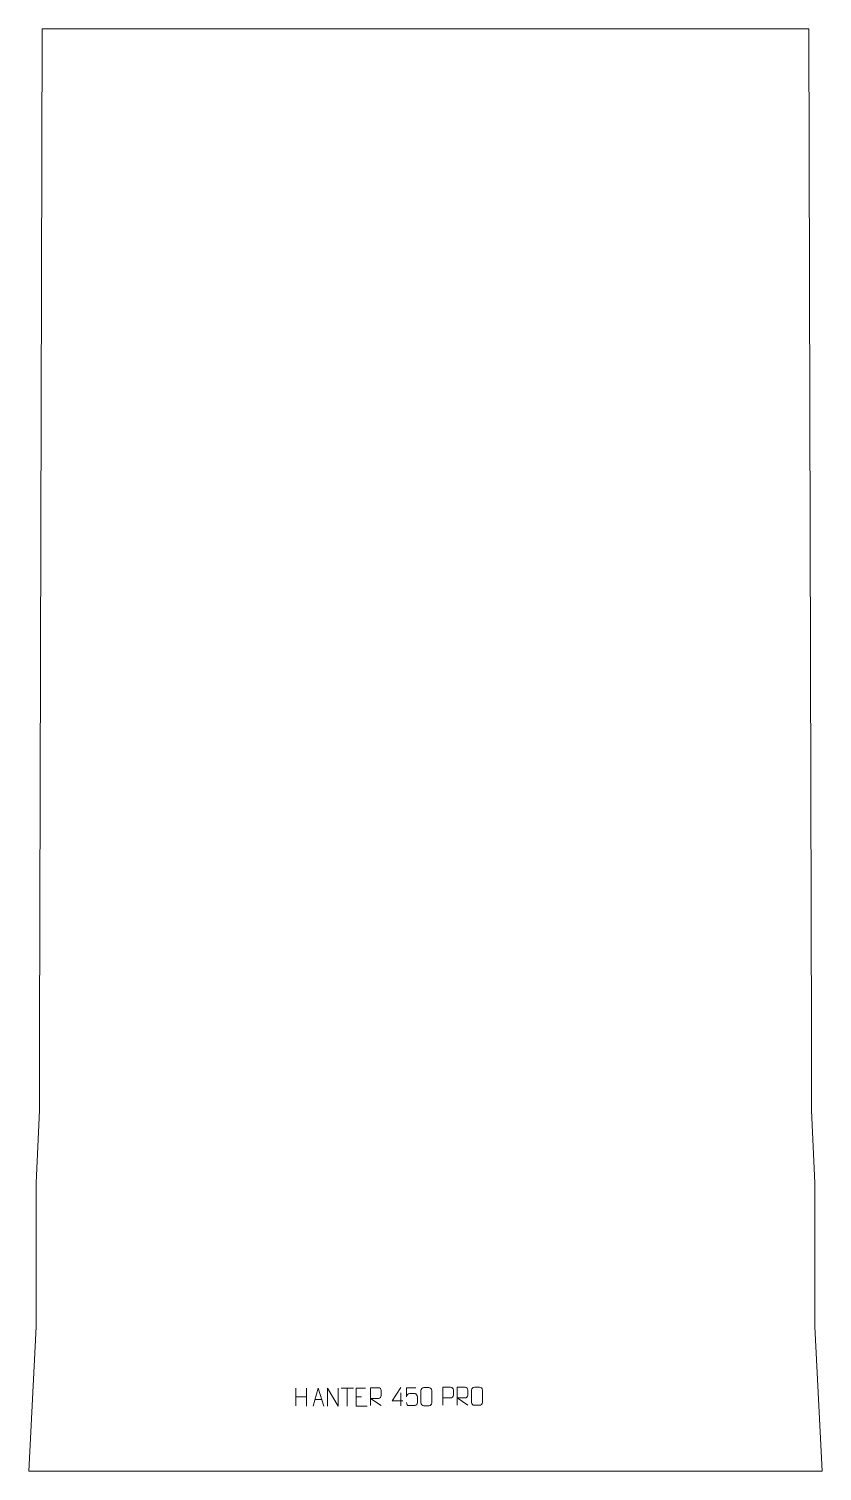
# Model space of a CAD drawing. Header units: millimetres. Extents: x -550 to 550, y -1720 to 280.
import ezdxf

# ---------------------------------------------------------------- set-up
doc = ezdxf.new("R2010")
doc.units = ezdxf.units.MM
doc.header["$MEASUREMENT"] = 0
doc.layers.add('layer 1', color=7, linetype='Continuous')

msp = doc.modelspace()

# ---------------------------------------------------------------- linework, layer by layer
at = {"layer": 'layer 1', "color": 242, "lineweight": 9}
msp.add_open_spline([(549.999, -1719.9999), (549.999, -1719.9999), (-549.999, -1719.9999), (-549.999, -1719.9999), (-549.999, -1719.9999), (-549.999, -1719.9999), (-539.9995, -1519.9983), (-539.9995, -1519.9983), (-539.9995, -1519.9983), (-539.9995, -1519.9983), (-539.9995, -1320.0017), (-539.9995, -1320.0017), (-539.9995, -1320.0017), (-539.9995, -1320.0017), (-535.0018, -1220.0009), (-535.0018, -1220.0009), (-535.0018, -1220.0009), (-535.0018, -1220.0009), (-535.0018, -1120), (-535.0018, -1120), (-535.0018, -1120), (-535.0018, -1120), (-531.393, 279.9995), (-531.393, 279.9995), (-531.393, 279.9995), (-531.393, 279.9995), (531.39, 279.9995), (531.39, 279.9995), (531.39, 279.9995), (531.39, 279.9995), (535.0019, -1120), (535.0019, -1120), (535.0019, -1120), (535.0019, -1120), (535.0019, -1220.0009), (535.0019, -1220.0009), (535.0019, -1220.0009), (535.0019, -1220.0009), (539.9995, -1320.0017), (539.9995, -1320.0017), (539.9995, -1320.0017), (539.9995, -1320.0017), (539.9995, -1519.9983), (539.9995, -1519.9983), (539.9995, -1519.9983), (539.9995, -1519.9983), (549.999, -1719.9999), (549.999, -1719.9999)], degree=3, knots=[0, 0, 0, 0, 0.076923077, 0.076923077, 0.076923077, 0.076923077, 0.153846154, 0.153846154, 0.153846154, 0.153846154, 0.230769231, 0.230769231, 0.230769231, 0.230769231, 0.307692308, 0.307692308, 0.307692308, 0.307692308, 0.384615385, 0.384615385, 0.384615385, 0.384615385, 0.461538462, 0.461538462, 0.461538462, 0.461538462, 0.538461538, 0.538461538, 0.538461538, 0.538461538, 0.615384615, 0.615384615, 0.615384615, 0.615384615, 0.692307692, 0.692307692, 0.692307692, 0.692307692, 0.769230769, 0.769230769, 0.769230769, 0.769230769, 0.846153846, 0.846153846, 0.846153846, 0.846153846, 1, 1, 1, 1], dxfattribs=at)
at = {"layer": 'layer 1', "color": 250, "lineweight": 9}
for points in [[(-179.6057, -1604.8343), (-179.6057, -1604.8343), (-179.6057, -1629.6118), (-179.6057, -1629.6118)], [(-179.6057, -1616.7166), (-179.6057, -1616.7166), (-164.9624, -1616.7162), (-164.9624, -1616.7162)], [(-164.9624, -1604.8343), (-164.9624, -1604.8343), (-164.9624, -1629.7878), (-164.9624, -1629.7878)], [(-116.9926, -1604.8578), (-116.9926, -1604.8578), (-100.0054, -1604.8578), (-100.0054, -1604.8578)], [(-108.4988, -1629.7878), (-108.4988, -1629.7878), (-108.4988, -1604.8343), (-108.4988, -1604.8343)], [(-95.9319, -1616.714), (-95.9319, -1616.714), (-88.7638, -1616.714), (-88.7638, -1616.714)], [(-34.2971, -1611.5363), (-34.2971, -1611.5363), (-34.2971, -1629.201), (-34.2971, -1629.201)], [(-153.2469, -1620.5384), (-153.2469, -1620.5384), (-143.7512, -1620.5384), (-143.7512, -1620.5384)]]:
    msp.add_open_spline(points, degree=3, dxfattribs=at)
for points, knots in [([(-155.9695, -1629.7878), (-155.9695, -1629.7878), (-148.5985, -1604.8343), (-148.5985, -1604.8343), (-148.5985, -1604.8343), (-148.5985, -1604.8343), (-141.0286, -1629.7878), (-141.0286, -1629.7878)], [0, 0, 0, 0, 0.333333333, 0.333333333, 0.333333333, 0.333333333, 1, 1, 1, 1]), ([(-135.8264, -1629.7878), (-135.8264, -1629.7878), (-135.8264, -1604.8343), (-135.8264, -1604.8343), (-135.8264, -1604.8343), (-135.8264, -1604.8343), (-121.1716, -1629.7878), (-121.1716, -1629.7878), (-121.1716, -1629.7878), (-121.1716, -1629.7878), (-121.1716, -1604.8343), (-121.1716, -1604.8343)], [0, 0, 0, 0, 0.25, 0.25, 0.25, 0.25, 0.5, 0.5, 0.5, 0.5, 1, 1, 1, 1]), ([(-83.058, -1604.8343), (-83.058, -1604.8343), (-95.9319, -1604.8343), (-95.9319, -1604.8343), (-95.9319, -1604.8343), (-95.9319, -1604.8343), (-95.9319, -1629.7879), (-95.9319, -1629.7879), (-95.9319, -1629.7879), (-95.9319, -1629.7879), (-81.0661, -1629.7879), (-81.0661, -1629.7879)], [0, 0, 0, 0, 0.25, 0.25, 0.25, 0.25, 0.5, 0.5, 0.5, 0.5, 1, 1, 1, 1]), ([(-76.0958, -1629.1907), (-76.0958, -1629.1907), (-76.0958, -1604.2372), (-76.0958, -1604.2372), (-76.0958, -1604.2372), (-72.501, -1604.2372), (-68.9055, -1604.2372), (-65.3103, -1604.2372), (-65.3103, -1604.2372), (-62.985, -1604.2749), (-61.4277, -1605.7649), (-61.4318, -1608.1313), (-61.4318, -1608.1313), (-61.4322, -1610.1668), (-61.4322, -1613.2262), (-61.4318, -1615.2622), (-61.4318, -1615.2622), (-61.4383, -1617.1377), (-63.2506, -1619.0795), (-65.2601, -1619.0986), (-65.2601, -1619.0986), (-65.2601, -1619.0986), (-76.0958, -1619.0986), (-76.0958, -1619.0986), (-76.0958, -1619.0986), (-76.0958, -1619.0986), (-61.4411, -1629.1907), (-61.4411, -1629.1907)], [0, 0, 0, 0, 0.125, 0.125, 0.125, 0.125, 0.25, 0.25, 0.25, 0.25, 0.375, 0.375, 0.375, 0.375, 0.5, 0.5, 0.5, 0.5, 0.625, 0.625, 0.625, 0.625, 0.75, 0.75, 0.75, 0.75, 1, 1, 1, 1]), ([(-31.353, -1622.2974), (-31.353, -1622.2974), (-46.1747, -1622.2974), (-46.1747, -1622.2974), (-46.1747, -1622.2974), (-46.1747, -1622.2974), (-34.2971, -1604.2269), (-34.2971, -1604.2269)], [0, 0, 0, 0, 0.333333333, 0.333333333, 0.333333333, 0.333333333, 1, 1, 1, 1]), ([(-13.3698, -1604.2592), (-13.3698, -1604.2592), (-26.2215, -1604.2592), (-26.2215, -1604.2592), (-26.2215, -1604.2592), (-26.2212, -1608.4898), (-26.2212, -1612.7207), (-26.2215, -1616.9519), (-26.2215, -1616.9519), (-26.2218, -1613.6418), (-24.5908, -1612.57), (-21.7788, -1612.5095), (-21.7788, -1612.5095), (-19.3392, -1612.5092), (-16.8997, -1612.5092), (-14.4605, -1612.5095), (-14.4605, -1612.5095), (-12.8107, -1612.5027), (-11.3358, -1614.8832), (-11.3073, -1616.9519), (-11.3073, -1616.9519), (-11.3076, -1619.5392), (-11.3076, -1622.1268), (-11.3073, -1624.7145), (-11.3073, -1624.7145), (-11.2611, -1626.6739), (-12.7605, -1629.1102), (-14.3864, -1629.1687), (-14.3864, -1629.1687), (-16.3429, -1629.1684), (-21.2379, -1629.1684), (-23.1949, -1629.1687), (-23.1949, -1629.1687), (-25.0404, -1629.1775), (-26.1475, -1627.2127), (-26.1683, -1624.6616)], [0, 0, 0, 0, 0.1, 0.1, 0.1, 0.1, 0.2, 0.2, 0.2, 0.2, 0.3, 0.3, 0.3, 0.3, 0.4, 0.4, 0.4, 0.4, 0.5, 0.5, 0.5, 0.5, 0.6, 0.6, 0.6, 0.6, 0.7, 0.7, 0.7, 0.7, 0.8, 0.8, 0.8, 0.8, 1, 1, 1, 1]), ([(-2.3446, -1604.2147), (0.0215, -1604.2147), (2.388, -1604.2147), (4.7545, -1604.2147), (4.7545, -1604.2147), (6.735, -1604.1791), (8.761, -1605.6734), (8.7881, -1608.1155), (8.7881, -1608.1155), (8.7877, -1613.8729), (8.7877, -1619.6307), (8.7881, -1625.3889), (8.7881, -1625.3889), (8.646, -1627.7165), (6.9396, -1629.1988), (4.7545, -1629.2096), (4.7545, -1629.2096), (2.3821, -1629.2092), (0.0097, -1629.2092), (-2.3623, -1629.2096), (-2.3623, -1629.2096), (-4.3208, -1629.3152), (-6.3272, -1627.4273), (-6.3158, -1625.4063), (-6.3158, -1625.4063), (-6.3154, -1619.6257), (-6.3154, -1613.8454), (-6.3158, -1608.0656), (-6.3158, -1608.0656), (-6.3115, -1605.9236), (-4.5344, -1604.2011), (-2.3446, -1604.2147)], [0, 0, 0, 0, 0.111111111, 0.111111111, 0.111111111, 0.111111111, 0.222222222, 0.222222222, 0.222222222, 0.222222222, 0.333333333, 0.333333333, 0.333333333, 0.333333333, 0.444444444, 0.444444444, 0.444444444, 0.444444444, 0.555555556, 0.555555556, 0.555555556, 0.555555556, 0.666666667, 0.666666667, 0.666666667, 0.666666667, 0.777777778, 0.777777778, 0.777777778, 0.777777778, 1, 1, 1, 1]), ([(23.9934, -1628.5961), (23.9934, -1628.5961), (23.9934, -1603.6425), (23.9934, -1603.6425), (23.9934, -1603.6425), (27.5884, -1603.6425), (31.1837, -1603.6425), (34.7791, -1603.6425), (34.7791, -1603.6425), (37.1043, -1603.6804), (38.6617, -1605.1705), (38.6575, -1607.5366), (38.6575, -1607.5366), (38.6571, -1609.5723), (38.6571, -1612.6316), (38.6575, -1614.6676), (38.6575, -1614.6676), (38.651, -1616.543), (36.8388, -1618.4849), (34.8292, -1618.504), (34.8292, -1618.504), (34.8292, -1618.504), (23.9934, -1618.504), (23.9934, -1618.504)], [0, 0, 0, 0, 0.142857143, 0.142857143, 0.142857143, 0.142857143, 0.285714286, 0.285714286, 0.285714286, 0.285714286, 0.428571429, 0.428571429, 0.428571429, 0.428571429, 0.571428571, 0.571428571, 0.571428571, 0.571428571, 0.714285714, 0.714285714, 0.714285714, 0.714285714, 1, 1, 1, 1]), ([(43.9935, -1628.596), (43.9935, -1628.596), (43.9935, -1603.6425), (43.9935, -1603.6425), (43.9935, -1603.6425), (47.5883, -1603.6425), (51.1838, -1603.6425), (54.779, -1603.6425), (54.779, -1603.6425), (57.1043, -1603.6802), (58.6616, -1605.1702), (58.6575, -1607.5366), (58.6575, -1607.5366), (58.6571, -1609.5721), (58.6571, -1612.6315), (58.6575, -1614.6675), (58.6575, -1614.6675), (58.651, -1616.543), (56.8387, -1618.4848), (54.8292, -1618.5039), (54.8292, -1618.5039), (54.8292, -1618.5039), (43.9935, -1618.5039), (43.9935, -1618.5039), (43.9935, -1618.5039), (43.9935, -1618.5039), (58.6482, -1628.596), (58.6482, -1628.596)], [0, 0, 0, 0, 0.125, 0.125, 0.125, 0.125, 0.25, 0.25, 0.25, 0.25, 0.375, 0.375, 0.375, 0.375, 0.5, 0.5, 0.5, 0.5, 0.625, 0.625, 0.625, 0.625, 0.75, 0.75, 0.75, 0.75, 1, 1, 1, 1]), ([(67.7448, -1603.62), (70.1109, -1603.62), (72.4774, -1603.62), (74.8439, -1603.62), (74.8439, -1603.62), (76.8244, -1603.5844), (78.8504, -1605.0787), (78.8775, -1607.5208), (78.8775, -1607.5208), (78.8771, -1613.2782), (78.8771, -1619.036), (78.8775, -1624.7942), (78.8775, -1624.7942), (78.7354, -1627.1218), (77.029, -1628.6041), (74.8439, -1628.6149), (74.8439, -1628.6149), (72.4715, -1628.6145), (70.0991, -1628.6145), (67.7271, -1628.6149), (67.7271, -1628.6149), (65.7686, -1628.7205), (63.7622, -1626.8326), (63.7736, -1624.8116), (63.7736, -1624.8116), (63.774, -1619.031), (63.774, -1613.2507), (63.7736, -1607.4709), (63.7736, -1607.4709), (63.7779, -1605.3289), (65.555, -1603.6064), (67.7448, -1603.62)], [0, 0, 0, 0, 0.111111111, 0.111111111, 0.111111111, 0.111111111, 0.222222222, 0.222222222, 0.222222222, 0.222222222, 0.333333333, 0.333333333, 0.333333333, 0.333333333, 0.444444444, 0.444444444, 0.444444444, 0.444444444, 0.555555556, 0.555555556, 0.555555556, 0.555555556, 0.666666667, 0.666666667, 0.666666667, 0.666666667, 0.777777778, 0.777777778, 0.777777778, 0.777777778, 1, 1, 1, 1])]:
    msp.add_open_spline(points, degree=3, knots=knots, dxfattribs=at)

doc.saveas('drawing.dxf')
